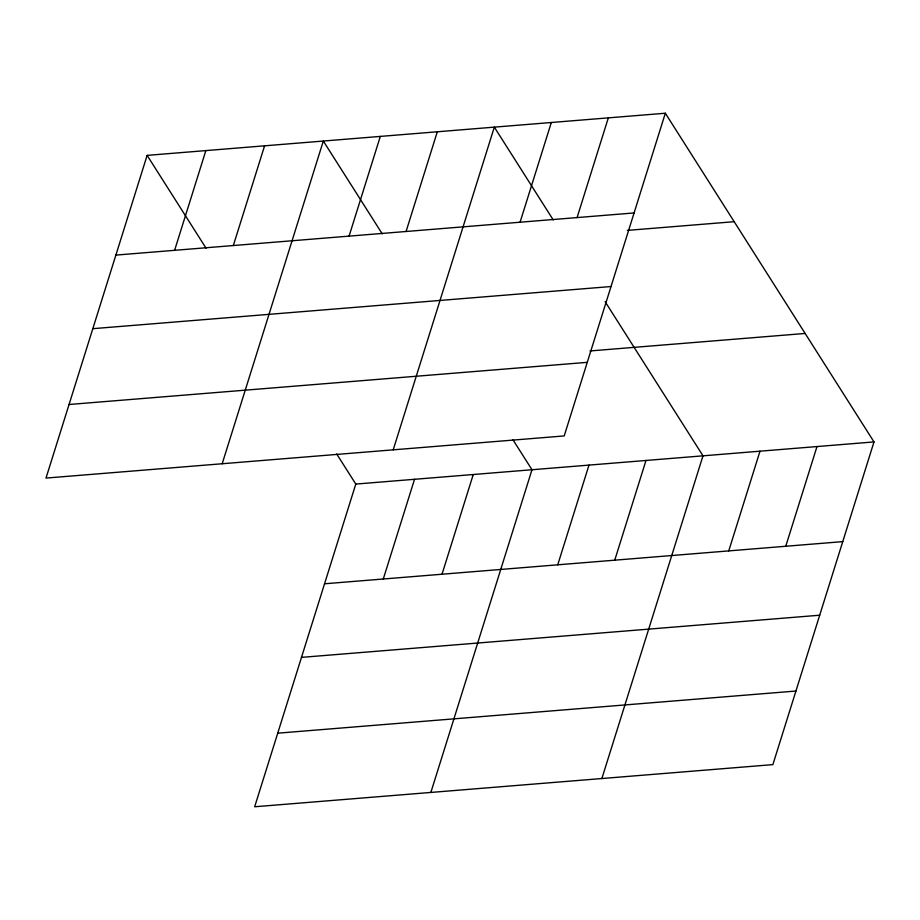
<?xml version="1.0" encoding="UTF-8"?>
<svg xmlns="http://www.w3.org/2000/svg" width="920" height="920" viewBox="0 0 920 920"><rect width="100%" height="100%" fill="white"/><g stroke="black" fill="none" stroke-linecap="round" stroke-linejoin="round"><path stroke-width="1.38" d="M147.131 155.376L46 478.078L564.202 435.93L665.332 113.229L147.131 155.376L206.045 248.17M174.616 250.309L205.861 150.592M233.335 245.536L264.592 145.82M222.191 463.749L323.322 141.047L382.237 233.841M349.071 236.118L380.316 136.413M406.077 231.483L437.322 131.767M336.674 453.94L355.798 484.069L254.667 806.771L772.869 764.623L874 441.922L665.332 113.229M393.197 449.845L494.327 127.132L553.242 219.937M383.284 579.002L414.529 479.285M520.076 222.214L551.322 122.498M442.014 574.229L473.259 474.513M577.082 217.58L608.327 117.863M430.859 792.442L531.99 469.74L512.854 439.61M557.738 564.811L588.995 465.094M614.744 560.176L645.99 460.46M601.864 778.538L702.995 455.825L605.141 301.691M728.744 550.908L760 451.191M785.749 546.273L816.994 446.556M115.885 255.093L634.087 212.945M627.313 230.391L734.194 221.697M92.816 328.681L611.018 286.534M589.961 350.957L805.138 333.454M69.057 404.501L587.259 362.342M355.798 484.069L874 441.922M324.553 583.786L842.755 541.627M301.495 657.374L819.685 615.216M277.725 733.182L795.926 691.035"/></g></svg>
